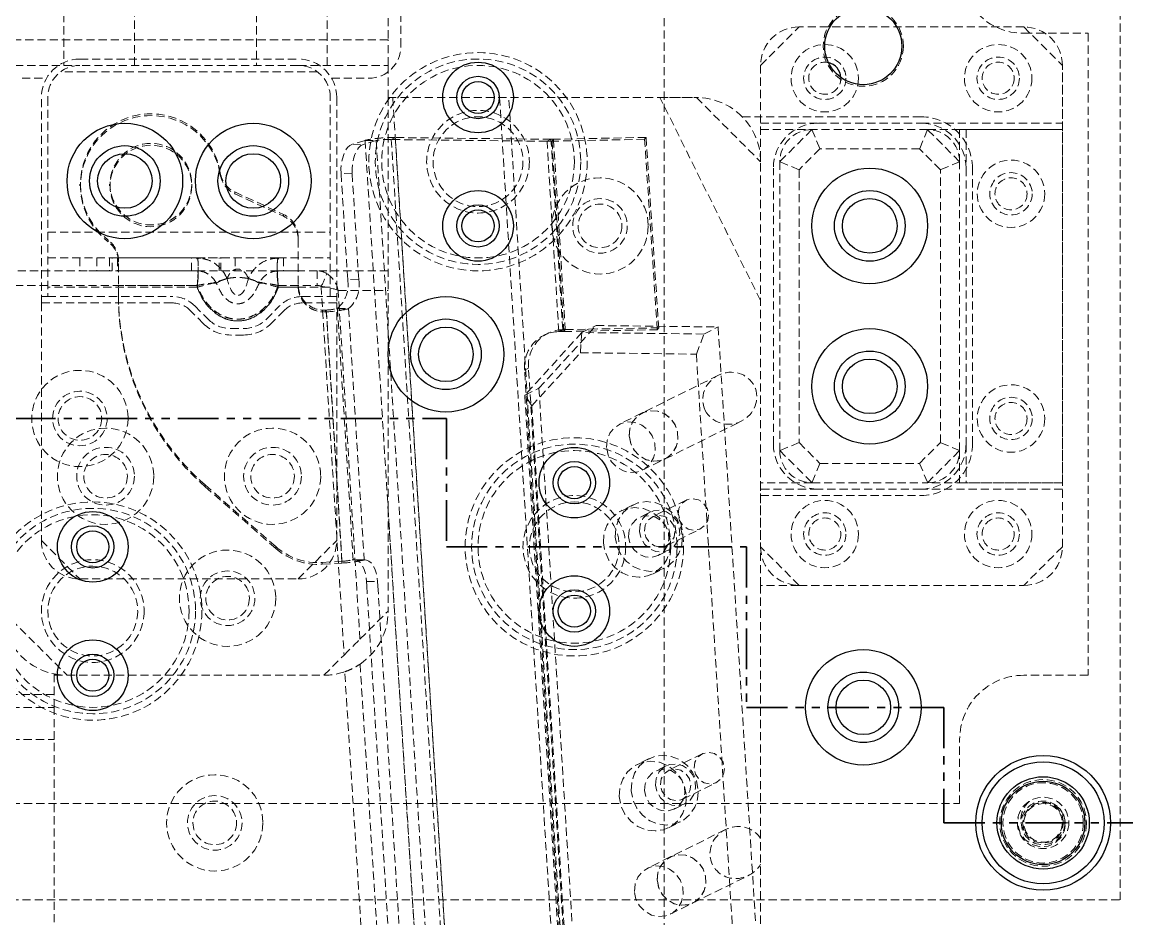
# Model space of a CAD drawing. Header units: millimetres. Extents: x 5 to 1533, y -1183 to 895.
# Drawn here: x 1067.5 to 1239.6, y -364.5 to -224.8 of the extents above; entities that cross this region are included whole.
import ezdxf

# ---------------------------------------------------------------- set-up
doc = ezdxf.new("R2010")
doc.units = ezdxf.units.MM
doc.linetypes.add('HIDDEN', pattern=[1.905, 1.27, -0.635])
doc.linetypes.add('PHANTOM', pattern=[12.7, 6.35, -1.27, 1.27, -1.27, 1.27, -1.27])

msp = doc.modelspace()

# ---------------------------------------------------------------- linework, layer by layer
at = {"color": 7, "linetype": 'HIDDEN', "lineweight": 18}
for p, q in [((1167.524, -96.563), (1167.524, -476.563)), ((1126.524, -228.563), (1126.524, -201.563)), ((1238.524, -361.563), (1238.524, -201.563)), ((1124.524, -216.563), (1124.524, -227.563)), ((1074.024, -223.563), (1074.024, -231.563)), ((1085.024, -231.563), (1085.024, -223.563)), ((1104.024, -223.563), (1104.024, -231.563)), ((1115.024, -231.563), (1115.024, -223.563)), ((1182.524, -231.563), (1188.524, -225.563)), ((1223.524, -225.563), (1188.524, -225.563)), ((1223.524, -225.563), (1229.524, -231.563)), ((1223.524, -226.563), (1233.524, -226.563)), ((1233.524, -226.563), (1233.524, -326.563)), ((1124.524, -227.563), (1064.524, -227.563)), ((1124.524, -231.563), (1124.524, -227.563)), ((1064.524, -231.563), (1076.524, -231.563)), ((1076.524, -230.563), (1110.524, -230.563)), ((1110.524, -231.563), (1076.524, -231.563)), ((1110.524, -231.563), (1124.524, -231.563)), ((1124.524, -231.563), (1124.524, -236.563)), ((1182.524, -231.563), (1182.524, -306.563)), ((1182.524, -231.563), (1182.524, -241.563)), ((1229.524, -306.563), (1229.524, -231.563)), ((1229.524, -241.563), (1229.524, -231.563)), ((1067.524, -233.563), (1071.328, -233.563)), ((1113.524, -232.563), (1073.524, -232.563)), ((1115.72, -233.563), (1121.524, -233.563)), ((1195.024, -233.563), (1195.021, -233.434)), ((1070.524, -268.563), (1070.524, -236.563)), ((1071.524, -236.563), (1071.524, -267.563)), ((1115.524, -267.563), (1115.524, -236.563)), ((1116.524, -236.563), (1116.524, -268.563)), ((1124.524, -236.563), (1172.524, -236.563)), ((1124.524, -236.563), (1124.524, -300.684)), ((1125.25, -236.563), (1136.976, -424.563)), ((1141.881, -236.563), (1153.511, -424.563)), ((1154.941, -424.563), (1143.311, -236.563)), ((1182.524, -268.199), (1166.856, -236.563)), ((1166.856, -236.563), (1172.524, -236.563)), ((1172.524, -236.563), (1182.524, -246.563)), ((1179.665, -239.563), (1182.524, -239.563)), ((1207.524, -239.563), (1182.524, -239.563)), ((1182.524, -240.563), (1191.524, -240.563)), ((1191.524, -240.563), (1207.524, -240.563)), ((1207.524, -240.563), (1229.524, -240.563)), ((1182.524, -241.563), (1190.524, -241.563)), ((1190.524, -241.563), (1185.524, -246.563)), ((1208.524, -241.563), (1190.524, -241.563)), ((1190.524, -241.563), (1191.767, -244.563)), ((1208.524, -241.563), (1207.281, -244.563)), ((1213.524, -246.563), (1208.524, -241.563)), ((1208.524, -241.563), (1229.524, -241.563)), ((1213.524, -241.563), (1213.524, -246.563)), ((1229.524, -241.563), (1213.524, -241.563)), ((1214.524, -241.563), (1214.524, -247.563)), ((1229.524, -296.563), (1229.524, -241.563)), ((1120.941, -243.245), (1118.954, -243.831)), ((1118.954, -243.831), (1120.683, -243.866)), ((1122.67, -243.28), (1120.683, -243.866)), ((1120.941, -243.245), (1122.67, -243.28)), ((1120.941, -243.245), (1131.609, -414.282)), ((1122.67, -243.28), (1133.338, -414.317)), ((1125.639, -242.802), (1125.022, -243.107)), ((1125.022, -243.107), (1135.687, -414.103)), ((1149.268, -243.374), (1125.022, -243.107)), ((1149.885, -243.069), (1125.639, -242.802)), ((1125.639, -242.802), (1136.304, -413.798)), ((1149.268, -243.374), (1149.885, -243.069)), ((1151.102, -273.028), (1149.268, -243.374)), ((1151.719, -272.722), (1149.885, -243.069)), ((1164.465, -243.066), (1150.053, -243.361)), ((1150.053, -243.361), (1150.277, -243.067)), ((1150.053, -243.361), (1151.887, -273.015)), ((1164.69, -242.773), (1150.277, -243.067)), ((1150.277, -243.067), (1152.112, -272.722)), ((1164.465, -243.066), (1164.69, -242.773)), ((1166.44, -272.733), (1164.465, -243.066)), ((1164.69, -242.773), (1166.665, -272.439)), ((1191.767, -244.563), (1188.524, -247.805)), ((1207.281, -244.563), (1191.767, -244.563)), ((1210.524, -247.805), (1207.281, -244.563)), ((1184.524, -290.563), (1184.524, -247.563)), ((1185.524, -246.563), (1185.524, -291.563)), ((1188.524, -247.805), (1185.524, -246.563)), ((1213.524, -246.563), (1210.524, -247.805)), ((1213.524, -291.563), (1213.524, -246.563)), ((1214.524, -247.563), (1214.524, -290.563)), ((1215.524, -290.563), (1215.524, -247.563)), ((1098.394, -248.32), (1098.394, -248.602)), ((1118.923, -248.431), (1117.194, -248.396)), ((1118.224, -264.912), (1117.194, -248.396)), ((1118.923, -248.431), (1119.953, -264.947)), ((1188.524, -247.805), (1188.524, -290.32)), ((1210.524, -290.32), (1210.524, -247.805)), ((1076.534, -250.053), (1076.534, -250.335)), ((1081.134, -250.053), (1081.134, -250.335)), ((1093.934, -250.335), (1093.934, -250.053)), ((1100.652, -251.279), (1100.652, -251.561)), ((1100.652, -251.279), (1108.214, -254.771)), ((1100.652, -251.561), (1108.214, -255.052)), ((1108.214, -254.771), (1108.214, -255.052)), ((1071.524, -257.563), (1115.524, -257.563)), ((1080.927, -258.76), (1080.927, -259.042)), ((1110.524, -258.36), (1110.524, -258.641)), ((1110.524, -258.641), (1110.524, -266.01)), ((1071.524, -261.563), (1094.777, -261.563)), ((1076.524, -261.563), (1076.524, -263.563)), ((1079.186, -261.563), (1079.186, -263.563)), ((1081.124, -261.563), (1081.124, -263.563)), ((1081.556, -263.563), (1081.556, -261.563)), ((1082.357, -261.563), (1094.777, -261.563)), ((1082.357, -261.563), (1082.357, -263.563)), ((1082.524, -261.926), (1082.524, -262.208)), ((1082.524, -267.521), (1082.524, -262.208)), ((1093.924, -263.563), (1093.924, -261.563)), ((1095.371, -261.595), (1094.701, -261.685)), ((1095.372, -261.595), (1094.701, -261.685)), ((1095.365, -261.563), (1094.777, -261.563)), ((1094.795, -261.563), (1094.777, -261.563)), ((1099.662, -261.563), (1094.792, -261.563)), ((1098.227, -263.563), (1098.227, -261.563)), ((1098.487, -263.563), (1098.487, -261.563)), ((1100.688, -261.563), (1100.688, -263.563)), ((1107.43, -261.563), (1102.014, -261.563)), ((1107.506, -261.685), (1106.835, -261.595)), ((1107.506, -261.686), (1106.911, -261.587)), ((1107.412, -261.563), (1107.43, -261.563)), ((1107.43, -261.563), (1115.524, -261.563)), ((1107.43, -261.563), (1110.524, -261.563)), ((1108.214, -261.563), (1108.214, -263.563)), ((1094.779, -263.563), (1064.524, -263.563)), ((1079.186, -263.563), (1076.524, -263.563)), ((1079.186, -263.563), (1081.556, -263.563)), ((1093.924, -263.563), (1082.353, -263.563)), ((1082.357, -263.563), (1094.778, -263.563)), ((1093.924, -263.563), (1094.529, -263.563)), ((1113.484, -263.563), (1107.43, -263.563)), ((1107.43, -263.563), (1110.524, -263.563)), ((1124.524, -263.563), (1113.484, -263.563)), ((1119.953, -264.947), (1118.224, -264.912)), ((1064.524, -265.844), (1094.78, -265.844)), ((1094.777, -266.126), (1071.524, -266.126)), ((1094.778, -265.845), (1082.524, -265.844)), ((1082.524, -265.844), (1082.524, -266.126)), ((1082.524, -267.521), (1082.524, -266.126)), ((1094.777, -266.126), (1082.524, -266.126)), ((1094.795, -266.121), (1094.777, -266.126)), ((1094.778, -266.116), (1094.795, -266.121)), ((1107.43, -266.126), (1107.412, -266.121)), ((1107.428, -265.844), (1113.484, -265.844)), ((1110.526, -265.844), (1107.43, -265.844)), ((1115.524, -266.126), (1107.43, -266.126)), ((1110.526, -266.126), (1107.43, -266.126)), ((1110.524, -265.729), (1110.524, -265.82)), ((1110.524, -265.951), (1110.524, -266.01)), ((1110.526, -265.844), (1110.526, -266.126)), ((1114.092, -265.987), (1117.674, -323.413)), ((1120.136, -320.95), (1116.747, -266.615)), ((1116.747, -266.615), (1124.524, -266.615)), ((1071.524, -267.563), (1070.524, -267.563)), ((1071.524, -267.563), (1090.882, -267.563)), ((1111.166, -267.563), (1115.524, -267.563)), ((1116.524, -267.563), (1115.524, -267.563)), ((1070.524, -268.563), (1070.524, -305.563)), ((1090.882, -268.563), (1070.524, -268.563)), ((1095.781, -271.805), (1093.71, -269.734)), ((1094.417, -269.027), (1096.488, -271.098)), ((1105.559, -271.098), (1107.631, -269.027)), ((1108.338, -269.734), (1106.267, -271.805)), ((1116.524, -268.563), (1111.166, -268.563)), ((1114.77, -269.681), (1114.9, -269.673)), ((1114.77, -269.963), (1114.77, -269.681)), ((1114.9, -269.955), (1114.77, -269.963)), ((1117.341, -308.804), (1114.9, -269.673)), ((1117.341, -309.086), (1114.9, -269.955)), ((1116.501, -269.462), (1118.102, -269.533)), ((1116.524, -305.563), (1116.524, -268.563)), ((1116.628, -269.415), (1118.357, -269.45)), ((1116.628, -269.415), (1119.07, -308.57)), ((1118.357, -269.45), (1120.799, -308.605)), ((1100.024, -272.563), (1102.024, -272.563)), ((1154.699, -273.177), (1145.802, -282.947)), ((1148.013, -281.852), (1156.91, -272.082)), ((1149.423, -273.274), (1148.806, -273.58)), ((1149.423, -273.274), (1148.806, -273.58)), ((1151.719, -272.722), (1151.102, -273.028)), ((1151.829, -272.722), (1151.321, -273.025)), ((1151.887, -273.015), (1151.321, -273.025)), ((1151.887, -273.015), (1151.321, -273.025)), ((1151.829, -272.722), (1152.112, -272.722)), ((1151.829, -272.722), (1152.112, -272.722)), ((1152.112, -272.722), (1151.887, -273.015)), ((1151.887, -273.015), (1166.44, -272.733)), ((1152.112, -272.722), (1166.665, -272.439)), ((1154.457, -276.321), (1154.699, -273.177)), ((1154.699, -273.177), (1156.91, -272.082)), ((1173.707, -273.407), (1154.699, -273.177)), ((1156.91, -272.082), (1175.918, -272.311)), ((1166.665, -272.439), (1166.44, -272.733)), ((1172.526, -276.539), (1173.707, -273.407)), ((1173.707, -273.407), (1175.918, -272.311)), ((1175.918, -272.311), (1182.379, -375.112)), ((1102.024, -273.563), (1100.024, -273.563)), ((1146.904, -284.616), (1154.457, -276.321)), ((1154.457, -276.321), (1172.526, -276.539)), ((1172.526, -276.539), (1178.677, -374.398)), ((1145.773, -279.041), (1146.39, -278.735)), ((1151.399, -369.978), (1145.773, -279.041)), ((1152.015, -369.673), (1146.39, -278.735)), ((1175.959, -279.828), (1164.1, -285.701)), ((1145.802, -282.947), (1148.013, -281.852)), ((1153.149, -364.882), (1148.013, -281.852)), ((1146.904, -284.616), (1145.802, -282.947)), ((1145.802, -282.947), (1150.938, -365.977)), ((1151.914, -365.599), (1146.904, -284.616)), ((1164.1, -285.701), (1160.553, -287.458)), ((1167.651, -292.87), (1179.51, -286.997)), ((1188.524, -290.32), (1185.524, -291.563)), ((1188.524, -290.32), (1191.767, -293.563)), ((1207.281, -293.563), (1210.524, -290.32)), ((1213.524, -291.563), (1210.524, -290.32)), ((1214.524, -290.563), (1214.524, -296.563)), ((1185.524, -291.563), (1190.524, -296.563)), ((1208.524, -296.563), (1213.524, -291.563)), ((1213.524, -291.563), (1213.524, -296.563)), ((1164.104, -294.627), (1167.651, -292.87)), ((1191.767, -293.563), (1190.524, -296.563)), ((1191.767, -293.563), (1207.281, -293.563)), ((1207.281, -293.563), (1208.524, -296.563)), ((1096.037, -296.915), (1096.037, -297.196)), ((1107.026, -306.53), (1096.037, -296.915)), ((1096.037, -297.196), (1107.026, -306.811)), ((1190.524, -296.563), (1182.524, -296.563)), ((1182.524, -296.563), (1182.524, -306.563)), ((1191.524, -297.563), (1182.524, -297.563)), ((1190.524, -296.563), (1208.524, -296.563)), ((1207.524, -297.563), (1191.524, -297.563)), ((1229.524, -297.563), (1207.524, -297.563)), ((1229.524, -296.563), (1208.524, -296.563)), ((1213.524, -296.563), (1229.524, -296.563)), ((1229.524, -306.563), (1229.524, -296.563)), ((1170.941, -299.271), (1165.698, -301.868)), ((1182.524, -298.563), (1207.524, -298.563)), ((1124.524, -300.684), (1124.524, -316.563)), ((1124.524, -300.684), (1132.251, -424.563)), ((1162.67, -300.019), (1160.819, -300.936)), ((1165.343, -301.151), (1163.646, -301.991)), ((1167.917, -306.348), (1173.16, -303.751)), ((1070.524, -305.563), (1076.524, -311.563)), ((1110.524, -311.563), (1116.524, -305.563)), ((1107.026, -306.53), (1107.026, -306.811)), ((1166.575, -307.905), (1168.272, -307.065)), ((1182.524, -312.563), (1182.524, -306.563)), ((1188.524, -312.563), (1182.524, -306.563)), ((1229.524, -306.563), (1223.524, -312.563)), ((1114.265, -308.992), (1117.341, -308.804)), ((1114.265, -309.274), (1114.265, -308.992)), ((1114.265, -309.274), (1117.341, -309.086)), ((1120.542, -308.663), (1118.942, -308.593)), ((1120.799, -308.605), (1119.07, -308.57)), ((1120.972, -308.593), (1119.243, -308.558)), ((1120.972, -308.593), (1119.243, -308.558)), ((1165.701, -310.793), (1167.552, -309.877)), ((1076.524, -311.563), (1110.524, -311.563)), ((1121.158, -311.948), (1122.887, -311.983)), ((1121.158, -311.948), (1121.199, -312.611)), ((1121.199, -312.611), (1125.21, -376.917)), ((1122.887, -311.983), (1122.928, -312.646)), ((1122.928, -312.646), (1126.939, -376.952)), ((1188.524, -312.563), (1182.524, -312.563)), ((1182.524, -312.563), (1182.524, -414.563)), ((1188.524, -312.563), (1223.524, -312.563)), ((1064.524, -316.563), (1074.524, -326.563)), ((1120.136, -320.95), (1124.524, -316.563)), ((1114.524, -326.563), (1117.674, -323.413)), ((1120.15, -324.83), (1126.535, -424.563)), ((1072.524, -329.563), (1072.524, -326.361)), ((1072.524, -326.563), (1074.524, -326.563)), ((1074.524, -326.563), (1114.524, -326.563)), ((1124.072, -424.563), (1117.764, -326.024)), ((1233.524, -326.563), (1223.524, -326.563)), ((1072.524, -329.563), (1052.524, -329.563)), ((1072.524, -331.563), (1072.524, -329.563)), ((1052.524, -331.563), (1072.524, -331.563)), ((1072.524, -336.563), (1072.524, -331.563)), ((1052.524, -336.563), (1072.524, -336.563)), ((1072.524, -414.563), (1072.524, -336.563)), ((1213.524, -346.563), (1213.524, -336.563)), ((1173.425, -338.797), (1168.182, -341.394)), ((1165.154, -339.545), (1163.304, -340.462)), ((1167.827, -340.677), (1166.131, -341.517)), ((1170.401, -345.874), (1175.644, -343.277)), ((1033.524, -346.563), (1213.524, -346.563)), ((1169.06, -347.431), (1170.756, -346.591)), ((1222.663, -348.516), (1222.636, -349.002)), ((1168.186, -350.319), (1170.036, -349.403)), ((1177.079, -350.597), (1168.448, -354.872)), ((1229.712, -349.563), (1230.524, -349.563)), ((1168.448, -354.872), (1164.901, -356.628)), ((1171.998, -362.041), (1180.63, -357.766)), ((1008.524, -361.563), (1238.524, -361.563)), ((1168.451, -363.797), (1171.998, -362.041))]:
    msp.add_line(p, q, dxfattribs=at)
at = {"color": 7, "linetype": 'PHANTOM', "lineweight": 35}
for p, q in [((1066.379, -286.563), (1133.606, -286.563)), ((1133.606, -286.563), (1133.606, -306.563)), ((1133.606, -306.563), (1180.348, -306.563)), ((1180.348, -306.563), (1180.348, -331.563)), ((1180.348, -331.563), (1211.075, -331.563)), ((1211.075, -331.563), (1211.075, -349.563)), ((1211.075, -349.563), (1240.62, -349.563))]:
    msp.add_line(p, q, dxfattribs=at)
at = {"color": 7, "linetype": 'HIDDEN', "lineweight": 18, "flags": 128}
for points in [[(1117.194, -248.396), (1117.185, -247.611), (1117.253, -246.832), (1117.395, -246.09), (1117.608, -245.414), (1117.881, -244.83), (1118.206, -244.36), (1118.568, -244.023), (1118.954, -243.831)], [(1117.194, -248.396), (1117.185, -247.611), (1117.253, -246.832), (1117.395, -246.09), (1117.608, -245.414), (1117.881, -244.83), (1118.206, -244.36), (1118.568, -244.023), (1118.954, -243.831)], [(1120.683, -243.866), (1120.297, -244.058), (1119.934, -244.395), (1119.61, -244.865), (1119.337, -245.449), (1119.124, -246.126), (1118.981, -246.867), (1118.913, -247.646), (1118.923, -248.431)], [(1120.683, -243.866), (1120.297, -244.058), (1119.934, -244.395), (1119.61, -244.865), (1119.337, -245.449), (1119.124, -246.126), (1118.981, -246.867), (1118.913, -247.646), (1118.923, -248.431)], [(1113.484, -263.563), (1113.484, -263.608), (1113.484, -263.743), (1113.484, -263.961), (1113.484, -264.252), (1113.484, -264.603), (1113.484, -264.997), (1113.484, -265.417), (1113.484, -265.844)], [(1162.075, -289.286), (1162.188, -288.12), (1162.628, -287.059), (1163.357, -286.195), (1164.31, -285.606), (1165.401, -285.344), (1166.535, -285.432), (1167.611, -285.862), (1168.532, -286.597), (1169.217, -287.57), (1169.605, -288.696), (1169.662, -289.875), (1169.382, -291.001), (1168.791, -291.974), (1167.941, -292.709), (1166.907, -293.14), (1165.782, -293.228), (1164.665, -292.965), (1163.655, -292.376), (1162.843, -291.512), (1162.3, -290.451), (1162.075, -289.286)], [(1162.079, -289.346), (1162.174, -288.178), (1162.599, -287.109), (1163.314, -286.233), (1164.257, -285.628), (1165.344, -285.349), (1166.478, -285.419), (1167.559, -285.833), (1168.49, -286.553), (1169.189, -287.517), (1169.593, -288.637), (1169.667, -289.815), (1169.404, -290.946), (1168.828, -291.93), (1167.989, -292.679), (1166.963, -293.126), (1165.84, -293.232), (1164.72, -292.987), (1163.703, -292.413), (1162.878, -291.562), (1162.321, -290.508), (1162.079, -289.346)], [(1158.532, -291.102), (1158.627, -289.935), (1159.052, -288.865), (1159.767, -287.989), (1160.71, -287.385), (1161.797, -287.105), (1162.931, -287.175), (1164.012, -287.589), (1164.943, -288.31), (1165.642, -289.273), (1166.046, -290.394), (1166.12, -291.572), (1165.857, -292.703), (1165.281, -293.687), (1164.442, -294.435), (1163.416, -294.882), (1162.293, -294.988), (1161.173, -294.744), (1160.156, -294.17), (1159.332, -293.319), (1158.774, -292.265), (1158.532, -291.102)], [(1169.675, -301.511), (1169.811, -300.566), (1170.287, -299.764), (1171.032, -299.228), (1171.931, -299.04), (1172.849, -299.228), (1173.646, -299.764), (1174.199, -300.566), (1174.426, -301.511), (1174.29, -302.457), (1173.814, -303.258), (1173.07, -303.794), (1172.17, -303.982), (1171.252, -303.794), (1170.455, -303.258), (1169.902, -302.457), (1169.675, -301.511)], [(1158.04, -305.947), (1158.129, -304.538), (1158.568, -303.219), (1159.327, -302.08), (1160.354, -301.199), (1161.579, -300.636), (1162.919, -300.43), (1164.282, -300.594), (1165.575, -301.117), (1166.71, -301.963), (1167.611, -303.076), (1168.215, -304.378), (1168.481, -305.782), (1168.392, -307.191), (1167.952, -308.51), (1167.193, -309.649), (1166.166, -310.53), (1164.941, -311.093), (1163.602, -311.299), (1162.239, -311.136), (1160.946, -310.613), (1159.81, -309.766), (1158.91, -308.654), (1158.306, -307.351), (1158.04, -305.947)], [(1159.89, -305.031), (1159.98, -303.621), (1160.419, -302.302), (1161.178, -301.163), (1162.205, -300.283), (1163.43, -299.72), (1164.769, -299.513), (1166.132, -299.677), (1167.425, -300.2), (1168.561, -301.047), (1169.461, -302.159), (1170.065, -303.462), (1170.332, -304.865), (1170.242, -306.275), (1169.803, -307.594), (1169.044, -308.733), (1168.017, -309.613), (1166.792, -310.176), (1165.452, -310.383), (1164.09, -310.219), (1162.796, -309.696), (1161.661, -308.849), (1160.76, -307.737), (1160.156, -306.434), (1159.89, -305.031)], [(1163.675, -304.157), (1163.778, -303.096), (1164.209, -302.144), (1164.922, -301.405), (1165.84, -300.959), (1166.862, -300.854), (1167.878, -301.102), (1168.778, -301.675), (1169.465, -302.512), (1169.863, -303.522), (1169.931, -304.596), (1169.66, -305.616), (1169.08, -306.473), (1168.253, -307.074), (1167.27, -307.354), (1166.237, -307.281), (1165.266, -306.865), (1164.461, -306.15), (1163.911, -305.214), (1163.675, -304.157)], [(1161.978, -304.998), (1162.082, -303.936), (1162.513, -302.984), (1163.226, -302.245), (1164.143, -301.799), (1165.165, -301.694), (1166.181, -301.942), (1167.082, -302.515), (1167.768, -303.352), (1168.167, -304.362), (1168.234, -305.436), (1167.963, -306.456), (1167.383, -307.314), (1166.557, -307.914), (1165.574, -308.194), (1164.541, -308.121), (1163.569, -307.705), (1162.765, -306.99), (1162.215, -306.054), (1161.978, -304.998)], [(1164.432, -304.108), (1164.567, -303.162), (1165.044, -302.361), (1165.788, -301.825), (1166.688, -301.637), (1167.606, -301.825), (1168.402, -302.361), (1168.956, -303.162), (1169.182, -304.108), (1169.047, -305.053), (1168.571, -305.855), (1167.826, -306.39), (1166.926, -306.579), (1166.008, -306.39), (1165.212, -305.855), (1164.659, -305.053), (1164.432, -304.108)], [(1119.07, -308.57), (1119.445, -308.583), (1119.81, -308.734), (1120.152, -309.018), (1120.459, -309.425), (1120.722, -309.941), (1120.931, -310.548), (1121.078, -311.225), (1121.158, -311.948)], [(1119.07, -308.57), (1119.445, -308.583), (1119.81, -308.734), (1120.152, -309.018), (1120.459, -309.425), (1120.722, -309.941), (1120.931, -310.548), (1121.078, -311.225), (1121.158, -311.948)], [(1120.799, -308.605), (1121.174, -308.618), (1121.538, -308.769), (1121.881, -309.053), (1122.188, -309.46), (1122.451, -309.976), (1122.659, -310.583), (1122.806, -311.26), (1122.887, -311.983)], [(1120.799, -308.605), (1121.174, -308.618), (1121.538, -308.769), (1121.881, -309.053), (1122.188, -309.46), (1122.451, -309.976), (1122.659, -310.583), (1122.806, -311.26), (1122.887, -311.983)], [(1117.674, -323.413), (1118.262, -322.824), (1118.827, -322.26), (1119.341, -321.745), (1119.784, -321.302), (1120.136, -320.95)], [(1172.16, -341.037), (1172.295, -340.092), (1172.771, -339.29), (1173.516, -338.754), (1174.416, -338.566), (1175.334, -338.754), (1176.13, -339.29), (1176.684, -340.092), (1176.91, -341.037), (1176.775, -341.983), (1176.299, -342.784), (1175.554, -343.32), (1174.654, -343.508), (1173.736, -343.32), (1172.94, -342.784), (1172.386, -341.983), (1172.16, -341.037)], [(1160.524, -345.473), (1160.613, -344.064), (1161.053, -342.745), (1161.811, -341.606), (1162.838, -340.725), (1164.063, -340.162), (1165.403, -339.956), (1166.766, -340.12), (1168.059, -340.643), (1169.195, -341.489), (1170.095, -342.602), (1170.699, -343.904), (1170.965, -345.308), (1170.876, -346.717), (1170.437, -348.036), (1169.678, -349.175), (1168.651, -350.056), (1167.426, -350.619), (1166.086, -350.825), (1164.723, -350.662), (1163.43, -350.139), (1162.295, -349.292), (1161.394, -348.18), (1160.79, -346.877), (1160.524, -345.473)], [(1162.374, -344.557), (1162.464, -343.147), (1162.903, -341.828), (1163.662, -340.689), (1164.689, -339.809), (1165.914, -339.246), (1167.254, -339.039), (1168.616, -339.203), (1169.91, -339.726), (1171.045, -340.573), (1171.946, -341.685), (1172.55, -342.988), (1172.816, -344.391), (1172.726, -345.801), (1172.287, -347.12), (1171.528, -348.259), (1170.501, -349.139), (1169.276, -349.702), (1167.937, -349.909), (1166.574, -349.745), (1165.281, -349.222), (1164.145, -348.375), (1163.245, -347.263), (1162.641, -345.96), (1162.374, -344.557)], [(1166.159, -343.683), (1166.262, -342.622), (1166.694, -341.67), (1167.407, -340.931), (1168.324, -340.485), (1169.346, -340.38), (1170.362, -340.628), (1171.262, -341.201), (1171.949, -342.038), (1172.348, -343.048), (1172.415, -344.122), (1172.144, -345.142), (1171.564, -345.999), (1170.738, -346.6), (1169.754, -346.88), (1168.721, -346.807), (1167.75, -346.391), (1166.946, -345.676), (1166.395, -344.74), (1166.159, -343.683)], [(1164.463, -344.524), (1164.566, -343.462), (1164.997, -342.51), (1165.71, -341.771), (1166.628, -341.325), (1167.65, -341.22), (1168.666, -341.468), (1169.566, -342.041), (1170.253, -342.878), (1170.651, -343.888), (1170.719, -344.962), (1170.448, -345.982), (1169.867, -346.84), (1169.041, -347.44), (1168.058, -347.72), (1167.025, -347.647), (1166.053, -347.231), (1165.249, -346.516), (1164.699, -345.58), (1164.463, -344.524)], [(1166.916, -343.634), (1167.052, -342.688), (1167.528, -341.887), (1168.273, -341.351), (1169.172, -341.163), (1170.09, -341.351), (1170.887, -341.887), (1171.44, -342.688), (1171.667, -343.634), (1171.531, -344.579), (1171.055, -345.381), (1170.311, -345.916), (1169.411, -346.105), (1168.493, -345.916), (1167.696, -345.381), (1167.143, -344.579), (1166.916, -343.634)], [(1222.628, -350.005), (1222.965, -351.151), (1223.735, -352.21), (1224.817, -352.951), (1226.049, -353.274), (1227.315, -353.168), (1228.448, -352.65), (1229.332, -351.795), (1229.869, -350.703), (1230.007, -349.52), (1229.738, -348.361), (1229.115, -347.394), (1228.204, -346.691), (1227.138, -346.346), (1226.028, -346.377), (1225.311, -346.614), (1225.311, -346.614)], [(1229.712, -349.563), (1229.469, -348.343), (1228.778, -347.309), (1227.744, -346.617), (1226.524, -346.375), (1225.304, -346.617), (1224.27, -347.309), (1223.579, -348.343), (1223.336, -349.563), (1223.579, -350.783), (1224.27, -351.817), (1225.304, -352.508), (1226.524, -352.751), (1227.744, -352.508), (1228.778, -351.817), (1229.469, -350.783), (1229.712, -349.563), (1229.712, -349.563)], [(1166.423, -358.456), (1166.536, -357.291), (1166.976, -356.229), (1167.705, -355.366), (1168.657, -354.776), (1169.749, -354.514), (1170.883, -354.602), (1171.958, -355.033), (1172.879, -355.767), (1173.564, -356.741), (1173.952, -357.867), (1174.009, -359.045), (1173.73, -360.171), (1173.139, -361.145), (1172.288, -361.88), (1171.255, -362.31), (1170.129, -362.398), (1169.012, -362.136), (1168.003, -361.547), (1167.191, -360.683), (1166.648, -359.621), (1166.423, -358.456)], [(1166.426, -358.516), (1166.522, -357.348), (1166.946, -356.279), (1167.662, -355.403), (1168.605, -354.799), (1169.692, -354.519), (1170.826, -354.589), (1171.906, -355.003), (1172.837, -355.724), (1173.536, -356.687), (1173.941, -357.808), (1174.015, -358.986), (1173.752, -360.117), (1173.175, -361.101), (1172.337, -361.849), (1171.31, -362.296), (1170.187, -362.402), (1169.067, -362.157), (1168.05, -361.584), (1167.226, -360.732), (1166.668, -359.679), (1166.426, -358.516)], [(1162.879, -360.273), (1162.975, -359.105), (1163.399, -358.036), (1164.115, -357.16), (1165.058, -356.555), (1166.145, -356.276), (1167.279, -356.346), (1168.36, -356.76), (1169.291, -357.48), (1169.989, -358.444), (1170.394, -359.564), (1170.468, -360.742), (1170.205, -361.874), (1169.628, -362.857), (1168.79, -363.606), (1167.763, -364.053), (1166.64, -364.159), (1165.52, -363.914), (1164.503, -363.341), (1163.679, -362.489), (1163.121, -361.435), (1162.879, -360.273)]]:
    msp.add_lwpolyline(points, dxfattribs=at)
at = {"color": 7, "linetype": 'HIDDEN', "lineweight": 18}
for centre, radius in [((1198.524, -228.563), 6.25), ((1192.524, -233.563), 5.25), ((1219.524, -233.563), 5.25), ((1138.524, -246.563), 17), ((1192.524, -233.563), 3.3), ((1219.524, -233.563), 3.3), ((1138.524, -246.563), 16), ((1138.524, -246.563), 15), ((1219.524, -233.563), 2.5), ((1138.524, -246.563), 8), ((1138.524, -246.563), 7), ((1087.581, -250.063), 6.353), ((1087.581, -250.344), 6.353), ((1221.524, -251.563), 5.25), ((1157.524, -256.563), 7.5), ((1221.524, -251.563), 3.3), ((1221.524, -251.563), 2.5), ((1157.524, -256.563), 4.25), ((1157.524, -256.563), 3.4), ((1076.524, -286.563), 7.5), ((1221.524, -286.563), 5.25), ((1076.524, -286.563), 4.25), ((1076.524, -286.563), 3.4), ((1221.524, -286.563), 3.3), ((1221.524, -286.563), 2.5), ((1080.524, -295.563), 7.5), ((1106.524, -295.563), 7.5), ((1153.524, -306.563), 17), ((1153.524, -306.563), 16), ((1080.524, -295.563), 4.5), ((1080.524, -295.563), 3.4), ((1106.524, -295.563), 4.5), ((1106.524, -295.563), 3.4), ((1153.524, -306.563), 15), ((1153.524, -306.563), 8), ((1192.524, -304.563), 5.25), ((1219.524, -304.563), 5.25), ((1078.524, -316.563), 17), ((1078.524, -316.563), 16), ((1153.524, -306.563), 7), ((1078.524, -316.563), 15), ((1192.524, -304.563), 3.3), ((1192.524, -304.563), 2.5), ((1219.524, -304.563), 3.3), ((1219.524, -304.563), 2.5), ((1099.524, -314.563), 7.5), ((1078.524, -316.563), 8), ((1078.524, -316.563), 7), ((1099.524, -314.563), 4.25), ((1099.524, -314.563), 3.4), ((1097.524, -349.563), 7.5), ((1226.524, -349.563), 6.75), ((1226.524, -349.563), 6.25), ((1097.524, -349.563), 4.25), ((1226.524, -349.563), 4), ((1097.524, -349.563), 3.4), ((1226.524, -349.563), 3.4), ((1226.524, -349.563), 3)]:
    msp.add_circle(centre, radius, dxfattribs=at)
at = {"color": 7, "linetype": 'Continuous', "lineweight": 25}
for centre, radius in [((1198.524, -228.563), 6), ((1138.524, -236.563), 5.5), ((1138.524, -236.563), 3.3), ((1138.524, -236.563), 2.5), ((1083.524, -249.563), 9), ((1103.524, -249.563), 9), ((1083.524, -249.563), 5.5), ((1103.524, -249.563), 5.5), ((1083.524, -249.563), 4.25), ((1103.524, -249.563), 4.25), ((1199.524, -256.563), 9), ((1138.524, -256.563), 5.5), ((1199.524, -256.563), 5.5), ((1199.524, -256.563), 4.25), ((1138.524, -256.563), 3.3), ((1138.524, -256.563), 2.5), ((1133.524, -276.563), 9), ((1133.524, -276.563), 5.5), ((1133.524, -276.563), 4.25), ((1199.524, -281.563), 9), ((1199.524, -281.563), 5.5), ((1199.524, -281.563), 4.25), ((1153.524, -296.563), 5.5), ((1153.524, -296.563), 3.3), ((1153.524, -296.563), 2.5), ((1078.524, -306.563), 5.5), ((1078.524, -306.563), 3.3), ((1078.524, -306.563), 2.5), ((1153.524, -316.563), 5.5), ((1153.524, -316.563), 3.3), ((1153.524, -316.563), 2.5), ((1078.524, -326.563), 5.5), ((1078.524, -326.563), 3.3), ((1198.524, -331.563), 9), ((1078.524, -326.563), 2.5), ((1198.524, -331.563), 5.5), ((1198.524, -331.563), 4.25), ((1226.524, -349.563), 10.5), ((1226.524, -349.563), 9.5), ((1226.524, -349.563), 7.191), ((1226.524, -349.563), 6.5)]:
    msp.add_circle(centre, radius, dxfattribs=at)
at = {"color": 7, "linetype": 'HIDDEN', "lineweight": 18}
for centre, radius, start, end in [((1223.524, -216.563), 10, 180, 270), ((1188.524, -231.563), 6, 90, 180), ((1223.524, -231.563), 6, 0, 90), ((1121.524, -228.563), 5, 270, 0), ((1076.524, -236.563), 6, 90, 180), ((1076.524, -236.563), 5, 90, 180), ((1110.524, -236.563), 6, 0, 90), ((1110.524, -236.563), 5, 0, 90), ((1192.524, -233.563), 2.5, 76.65345, 0), ((1172.524, -246.563), 10, 44.427, 90), ((1087.574, -250.05), 10.957, 9.08426, 232.64718), ((1087.574, -250.332), 10.957, 9.08426, 232.64718), ((1172.524, -246.563), 10, 0, 44.427), ((1191.524, -247.563), 7, 90, 180), ((1207.524, -247.563), 8, 0, 90), ((1207.524, -247.563), 7, 0, 90), ((1190.524, -246.563), 5, 90, 180), ((1208.524, -246.563), 5, 0, 90), ((1102.306, -247.675), 3.965, 189.36088, 245.34707), ((1102.306, -247.957), 3.965, 189.36079, 245.34715), ((1106.566, -258.369), 3.958, 0.13453, 65.38633), ((1106.566, -258.651), 3.958, 0.13453, 65.38633), ((1078.577, -261.932), 3.947, 0.07917, 53.46309), ((1078.577, -262.213), 3.947, 0.07924, 53.46302), ((1101.127, -259.005), 14.726, 331.69488, 340.20617), ((1113.47, -265.761), 4.83, 310.84277, 10.12857), ((1115.198, -265.796), 4.83, 310.84279, 10.12855), ((1114.507, -265.707), 3.983, 180.31192, 273.79394), ((1114.507, -265.989), 3.983, 180.31192, 273.79394), ((1114.508, -265.706), 3.984, 181.99655, 273.78224), ((1114.508, -265.987), 3.984, 181.99655, 273.78224), ((1121.955, -267.198), 39.431, 180.0598, 228.90498), ((1121.964, -267.476), 39.44, 180.06541, 228.89938), ((1090.882, -272.563), 5, 45, 90), ((1111.166, -272.563), 5, 90, 135), ((1090.882, -272.563), 4, 45, 90), ((1111.166, -272.563), 4, 90, 135), ((1114.444, -260.047), 9.637, 272.71119, 282.32164), ((1113.988, -250.701), 19.275, 272.71132, 282.32152), ((1100.024, -267.563), 6, 225, 270), ((1100.024, -267.563), 5, 225, 270), ((1102.024, -267.563), 5, 270, 315), ((1102.024, -267.563), 6, 270, 315), ((1151.26, -278.535), 5.51, 91.64355, 185.25947), ((1151.877, -278.23), 5.51, 91.64355, 185.25948), ((1191.524, -290.563), 7, 180, 270), ((1207.524, -290.563), 7, 270, 0), ((1207.524, -290.563), 8, 270, 0), ((1190.524, -291.563), 5, 180, 270), ((1208.524, -291.563), 5, 270, 0), ((1076.524, -305.563), 6, 180, 270), ((1110.524, -305.563), 6, 270, 0), ((1113.644, -298.95), 10.062, 228.87986, 273.5385), ((1113.644, -299.231), 10.062, 228.87986, 273.5385), ((1188.524, -306.563), 6, 180, 270), ((1223.524, -306.563), 6, 270, 0), ((1116.885, -299.177), 9.638, 272.7115, 282.3213), ((1116.429, -289.831), 19.276, 272.71153, 282.32129), ((1074.524, -316.563), 10, 180, 258.46304), ((1114.524, -316.563), 10, 304.23747, 0), ((1114.524, -316.563), 10, 288.90296, 304.23747), ((1074.524, -316.563), 10, 258.46304, 270), ((1114.524, -316.563), 10, 270, 288.90296), ((1223.524, -336.563), 10, 90, 180)]:
    msp.add_arc(centre, radius, start, end, dxfattribs=at)
at = {"color": 7, "linetype": 'Continuous', "lineweight": 25}
msp.add_arc((1192.524, -233.563), 2.5, 2.95769, 76.65345, dxfattribs=at)
at = {"color": 7, "linetype": 'HIDDEN', "lineweight": 18}
for centre, major_axis, ratio, start_param, end_param in [((1113.567, -266.563), (-0.949, 2.86), 0.9532037, 5.4358602, 5.9770102), ((1114.154, -266.563), (-1.597, 2.734), 0.7729098, 4.2708202, 5.3180178), ((1113.567, -266.844), (1.139, -0.259), 0.8482621, 1.2915177, 1.8326677), ((1114.154, -266.563), (3.03, -0.419), 0.1837936, 0.5695537, 1.6167512), ((1178.854, -354.181), (-3.818, -1.891), 0.9389023, 3.2187744, 8.4770745)]:
    msp.add_ellipse(centre, major_axis=major_axis, ratio=ratio, start_param=start_param, end_param=end_param, dxfattribs=at)
msp.add_ellipse((1177.735, -283.412), major_axis=(-3.818, -1.891), ratio=0.9389023, dxfattribs=at)
for points, knots in [([(1125.639, -242.802), (1125.197, -242.804), (1124.313, -242.808), (1122.968, -242.901), (1121.753, -243.047), (1121.215, -243.178), (1120.941, -243.245)], [0, 0, 0, 0, 0.2479476, 0.495893, 0.7437902, 1, 1, 1, 1]), ([(1125.639, -242.802), (1125.197, -242.804), (1124.313, -242.808), (1122.968, -242.901), (1121.753, -243.047), (1121.215, -243.178), (1120.941, -243.245)], [0, 0, 0, 0, 0.2479476, 0.495893, 0.7437902, 1, 1, 1, 1]), ([(1125.022, -243.107), (1124.8, -243.103), (1124.358, -243.094), (1123.683, -243.125), (1123.076, -243.187), (1122.807, -243.249), (1122.67, -243.28)], [0, 0, 0, 0, 0.2482105, 0.4964261, 0.7444978, 1, 1, 1, 1]), ([(1125.022, -243.107), (1124.8, -243.103), (1124.358, -243.094), (1123.683, -243.125), (1123.076, -243.187), (1122.807, -243.249), (1122.67, -243.28)], [0, 0, 0, 0, 0.2482105, 0.4964261, 0.7444978, 1, 1, 1, 1]), ([(1149.268, -243.374), (1149.332, -243.374), (1149.461, -243.374), (1149.721, -243.37), (1149.92, -243.364), (1150.053, -243.361)], [0, 0, 0, 0, 0.2509047, 0.5018132, 1, 1, 1, 1]), ([(1149.268, -243.374), (1149.332, -243.374), (1149.461, -243.374), (1149.721, -243.37), (1149.92, -243.364), (1150.053, -243.361)], [0, 0, 0, 0, 0.2509047, 0.5018132, 1, 1, 1, 1]), ([(1150.277, -243.067), (1150.211, -243.068), (1150.112, -243.07), (1149.981, -243.07), (1149.917, -243.069), (1149.885, -243.069)], [0, 0, 0, 0, 0.49738377, 0.74836759, 1, 1, 1, 1]), ([(1150.277, -243.067), (1150.211, -243.068), (1150.112, -243.07), (1149.981, -243.07), (1149.917, -243.069), (1149.885, -243.069)], [0, 0, 0, 0, 0.49738377, 0.74836759, 1, 1, 1, 1]), ([(1094.778, -266.116), (1094.804, -265.818), (1094.855, -265.223), (1094.91, -264.355), (1094.944, -263.575), (1094.956, -262.908), (1094.944, -262.351), (1094.911, -261.929), (1094.855, -261.626), (1094.805, -261.585), (1094.777, -261.563)], [0, 0, 0, 0, 0.1310983, 0.2613588, 0.3851985, 0.5026874, 0.6188878, 0.7408092, 0.858641, 1, 1, 1, 1]), ([(1094.777, -261.563), (1094.804, -261.583), (1094.855, -261.623), (1094.911, -261.925), (1094.945, -262.361), (1094.956, -262.92), (1094.945, -263.585), (1094.911, -264.353), (1094.856, -265.22), (1094.804, -265.819), (1094.777, -266.126)], [0, 0, 0, 0, 0.1345402, 0.2606006, 0.3827433, 0.4999584, 0.6153701, 0.7370694, 0.8651265, 1, 1, 1, 1]), ([(1099.436, -264.752), (1099.226, -264.342), (1098.791, -263.495), (1097.719, -262.476), (1096.35, -261.717), (1095.31, -261.615), (1094.777, -261.563)], [0, 0, 0, 0, 0.2275823, 0.4699077, 0.7282575, 1, 1, 1, 1]), ([(1094.777, -261.563), (1095.047, -261.563), (1095.593, -261.563), (1096.949, -261.563), (1098.48, -261.563), (1099.93, -261.563), (1101.103, -261.563), (1102.276, -261.563), (1103.726, -261.563), (1105.257, -261.563), (1106.614, -261.563), (1107.16, -261.563), (1107.43, -261.563)], [0, 0, 0, 0, 0.1182023, 0.2398624, 0.3668364, 0.4328975, 0.499965, 0.5670383, 0.6330833, 0.7601157, 0.8817942, 1, 1, 1, 1]), ([(1094.779, -261.563), (1094.78, -261.563), (1094.785, -261.563), (1094.791, -261.563), (1094.795, -261.563)], [0, 0, 0, 0, 0.1842396, 1, 1, 1, 1]), ([(1099.436, -264.752), (1099.427, -264.731), (1099.246, -264.31), (1098.758, -263.485), (1097.703, -262.454), (1096.324, -261.71), (1095.293, -261.611), (1094.795, -261.563)], [0, 0, 0, 0, 0.0115847, 0.2283282, 0.4713413, 0.7448661, 1, 1, 1, 1]), ([(1107.43, -261.563), (1107.171, -261.563), (1106.652, -261.563), (1105.407, -261.563), (1103.801, -261.563), (1101.859, -261.563), (1099.802, -261.563), (1097.941, -261.563), (1096.41, -261.563), (1095.713, -261.563), (1095.365, -261.563)], [0, 0, 0, 0, 0.1247042, 0.2498158, 0.3748789, 0.4998186, 0.6245711, 0.7497135, 0.8749994, 1, 1, 1, 1]), ([(1107.412, -261.563), (1106.886, -261.616), (1105.853, -261.721), (1104.484, -262.474), (1103.593, -263.344), (1103.098, -264.083), (1102.894, -264.476), (1102.803, -264.678), (1102.78, -264.731), (1102.773, -264.746), (1102.771, -264.751), (1102.771, -264.752)], [0, 0, 0, 0, 0.2694456, 0.5284582, 0.771309, 0.8872895, 0.9703989, 0.9917799, 0.9975275, 0.9991726, 1, 1, 1, 1]), ([(1107.43, -261.563), (1106.897, -261.615), (1105.858, -261.717), (1104.488, -262.476), (1103.416, -263.495), (1102.981, -264.342), (1102.771, -264.752)], [0, 0, 0, 0, 0.27173008, 0.53012705, 0.77240081, 1, 1, 1, 1]), ([(1107.303, -261.925), (1107.284, -262.136), (1107.248, -262.552), (1107.258, -263.567), (1107.317, -264.782), (1107.39, -265.659), (1107.428, -266.113)], [0, 0, 0, 0, 0.2479563, 0.4877437, 0.7350664, 1, 1, 1, 1]), ([(1107.43, -266.126), (1107.403, -265.819), (1107.351, -265.222), (1107.296, -264.354), (1107.263, -263.582), (1107.251, -262.918), (1107.262, -262.361), (1107.296, -261.925), (1107.351, -261.623), (1107.403, -261.583), (1107.43, -261.563)], [0, 0, 0, 0, 0.1346157, 0.2625303, 0.3847935, 0.5014753, 0.6167977, 0.7389541, 0.8655709, 1, 1, 1, 1]), ([(1107.303, -261.925), (1107.321, -261.82), (1107.357, -261.61), (1107.394, -261.579), (1107.412, -261.563)], [0, 0, 0, 0, 0.49999995, 1, 1, 1, 1]), ([(1082.357, -263.563), (1082.402, -263.57), (1082.472, -263.582), (1082.517, -263.657), (1082.522, -263.717), (1082.524, -263.747)], [0, 0, 0, 0, 0.4794283, 0.7367336, 1, 1, 1, 1]), ([(1099.436, -264.752), (1099.214, -264.833), (1098.766, -264.995), (1097.673, -265.334), (1096.316, -265.709), (1095.299, -265.984), (1094.777, -266.126)], [0, 0, 0, 0, 0.2380603, 0.4812055, 0.7336638, 1, 1, 1, 1]), ([(1094.778, -265.843), (1094.79, -265.767), (1094.809, -265.644), (1094.837, -265.496), (1094.877, -265.277), (1094.912, -264.954), (1094.942, -264.565), (1094.957, -264.244), (1094.942, -263.97), (1094.911, -263.73), (1094.866, -263.615), (1094.809, -263.569), (1094.79, -263.565), (1094.778, -263.563)], [0, 0, 0, 0, 0.0674063, 0.10849295, 0.13133908, 0.26223085, 0.39449416, 0.50010907, 0.60581342, 0.73793735, 0.89127509, 0.93252399, 1, 1, 1, 1]), ([(1094.778, -263.563), (1095.066, -263.563), (1095.641, -263.563), (1097.063, -263.563), (1098.608, -263.563), (1100.014, -263.563), (1101.113, -263.563), (1102.213, -263.563), (1103.614, -263.563), (1105.157, -263.563), (1106.571, -263.563), (1107.144, -263.563), (1107.43, -263.563)], [0, 0, 0, 0, 0.1255512, 0.2501925, 0.3753521, 0.4378931, 0.5006768, 0.5629995, 0.6257461, 0.7505042, 0.8754021, 1, 1, 1, 1]), ([(1094.778, -263.563), (1094.806, -263.573), (1094.861, -263.593), (1094.913, -263.749), (1094.942, -263.97), (1094.957, -264.246), (1094.941, -264.574), (1094.913, -264.953), (1094.86, -265.395), (1094.807, -265.685), (1094.778, -265.845)], [0, 0, 0, 0, 0.1377128, 0.262105, 0.3942344, 0.499973, 0.6077207, 0.7436315, 0.8584502, 1, 1, 1, 1]), ([(1097.769, -265.477), (1097.616, -265.227), (1097.305, -264.717), (1096.604, -264.108), (1095.742, -263.657), (1095.103, -263.594), (1094.778, -263.563)], [0, 0, 0, 0, 0.2355776, 0.4802705, 0.7353345, 1, 1, 1, 1]), ([(1094.778, -263.563), (1095.047, -263.563), (1095.594, -263.563), (1096.95, -263.563), (1098.48, -263.563), (1099.931, -263.563), (1101.103, -263.563), (1102.276, -263.563), (1103.727, -263.563), (1105.257, -263.563), (1106.614, -263.563), (1107.16, -263.563), (1107.43, -263.563)], [0, 0, 0, 0, 0.1182033, 0.2398645, 0.3668395, 0.4329008, 0.4999685, 0.5670413, 0.633086, 0.7601173, 0.8817951, 1, 1, 1, 1]), ([(1097.769, -265.477), (1097.617, -265.227), (1097.305, -264.717), (1096.604, -264.108), (1095.743, -263.657), (1095.105, -263.595), (1094.781, -263.563)], [0, 0, 0, 0, 0.2357924, 0.4807096, 0.7360076, 1, 1, 1, 1]), ([(1099.436, -264.752), (1099.214, -264.833), (1098.766, -264.995), (1097.673, -265.334), (1096.322, -265.707), (1095.311, -265.981), (1094.795, -266.121)], [0, 0, 0, 0, 0.2387609, 0.4826252, 0.7358289, 1, 1, 1, 1]), ([(1104.438, -265.477), (1104.086, -265.262), (1103.567, -264.947), (1102.416, -264.69), (1101.678, -264.61), (1101.103, -264.59), (1100.528, -264.61), (1099.79, -264.69), (1098.639, -264.947), (1098.121, -265.262), (1097.769, -265.477)], [0, 0, 0, 0, 0.2599003, 0.3825977, 0.4427553, 0.5000343, 0.5573117, 0.6174779, 0.7401904, 1, 1, 1, 1]), ([(1104.438, -265.477), (1104.086, -265.262), (1103.567, -264.947), (1102.416, -264.69), (1101.678, -264.61), (1101.103, -264.59), (1100.528, -264.61), (1099.79, -264.69), (1098.639, -264.947), (1098.121, -265.262), (1097.769, -265.477)], [0, 0, 0, 0, 0.2599003, 0.3825977, 0.4427553, 0.5000343, 0.5573117, 0.6174779, 0.7401904, 1, 1, 1, 1]), ([(1102.771, -264.752), (1102.609, -264.41), (1102.383, -263.931), (1101.799, -263.459), (1101.444, -263.326), (1101.247, -263.291), (1101.103, -263.283), (1100.96, -263.291), (1100.762, -263.326), (1100.408, -263.46), (1099.824, -263.931), (1099.598, -264.41), (1099.436, -264.752)], [0, 0, 0, 0, 0.2942769, 0.4107225, 0.4586765, 0.4798268, 0.5000242, 0.5202201, 0.5413724, 0.5893422, 0.7058166, 1, 1, 1, 1]), ([(1102.771, -264.752), (1102.609, -264.41), (1102.383, -263.931), (1101.799, -263.459), (1101.444, -263.326), (1101.247, -263.291), (1101.103, -263.283), (1100.96, -263.291), (1100.762, -263.326), (1100.408, -263.46), (1099.824, -263.931), (1099.598, -264.41), (1099.436, -264.752)], [0, 0, 0, 0, 0.2942769, 0.4107225, 0.4586765, 0.4798268, 0.5000242, 0.5202201, 0.5413724, 0.5893422, 0.7058166, 1, 1, 1, 1]), ([(1102.771, -264.752), (1102.609, -265.369), (1102.383, -266.231), (1101.799, -267.08), (1101.444, -267.32), (1101.246, -267.382), (1101.103, -267.397), (1100.96, -267.382), (1100.762, -267.319), (1100.408, -267.079), (1099.824, -266.23), (1099.598, -265.369), (1099.436, -264.752)], [0, 0, 0, 0, 0.2942076, 0.41077605, 0.45872845, 0.47986781, 0.50004675, 0.5202435, 0.54139803, 0.58937338, 0.70581668, 1, 1, 1, 1]), ([(1102.771, -264.752), (1102.609, -265.369), (1102.383, -266.231), (1101.799, -267.08), (1101.444, -267.32), (1101.246, -267.382), (1101.103, -267.397), (1100.96, -267.382), (1100.762, -267.319), (1100.408, -267.079), (1099.824, -266.23), (1099.598, -265.369), (1099.436, -264.752)], [0, 0, 0, 0, 0.2942076, 0.41077605, 0.45872845, 0.47986781, 0.50004675, 0.5202435, 0.54139803, 0.58937338, 0.70581668, 1, 1, 1, 1]), ([(1107.412, -266.121), (1106.896, -265.981), (1105.884, -265.707), (1104.532, -265.334), (1103.44, -264.995), (1102.992, -264.833), (1102.771, -264.752)], [0, 0, 0, 0, 0.2643386, 0.5176993, 0.761814, 1, 1, 1, 1]), ([(1107.43, -266.126), (1106.907, -265.984), (1105.89, -265.709), (1104.532, -265.334), (1103.44, -264.995), (1102.992, -264.833), (1102.771, -264.752)], [0, 0, 0, 0, 0.2665039, 0.5191169, 0.7625114, 1, 1, 1, 1]), ([(1107.43, -263.563), (1107.102, -263.595), (1106.457, -263.657), (1105.593, -264.115), (1104.896, -264.725), (1104.588, -265.231), (1104.438, -265.477)], [0, 0, 0, 0, 0.2663667, 0.5236703, 0.7683154, 1, 1, 1, 1]), ([(1107.43, -263.563), (1107.102, -263.595), (1106.458, -263.658), (1105.591, -264.114), (1105.011, -264.634), (1104.675, -265.073), (1104.53, -265.307), (1104.464, -265.427), (1104.445, -265.462), (1104.44, -265.473), (1104.438, -265.477)], [0, 0, 0, 0, 0.2662407, 0.5234215, 0.7679499, 0.8855049, 0.9677919, 0.990056, 0.9965601, 1, 1, 1, 1]), ([(1107.43, -263.563), (1107.403, -263.573), (1107.354, -263.592), (1107.298, -263.736), (1107.263, -263.95), (1107.251, -264.242), (1107.263, -264.593), (1107.298, -264.981), (1107.354, -265.407), (1107.403, -265.692), (1107.43, -265.844)], [0, 0, 0, 0, 0.1345823, 0.2518832, 0.3779845, 0.5000006, 0.6220218, 0.7481159, 0.8654189, 1, 1, 1, 1]), ([(1107.43, -265.844), (1107.404, -265.698), (1107.354, -265.409), (1107.298, -264.984), (1107.263, -264.59), (1107.251, -264.243), (1107.263, -263.95), (1107.298, -263.736), (1107.354, -263.591), (1107.403, -263.573), (1107.43, -263.563)], [0, 0, 0, 0, 0.1292987, 0.2554533, 0.3768948, 0.5005041, 0.6220157, 0.7475058, 0.8663375, 1, 1, 1, 1]), ([(1094.777, -266.126), (1095.16, -267.013), (1095.928, -268.791), (1097.47, -269.978), (1098.242, -270.572)], [0, 0, 0, 0, 0.4991736, 1, 1, 1, 1]), ([(1107.43, -266.126), (1107.16, -266.759), (1106.614, -268.043), (1105.257, -269.725), (1103.726, -270.8), (1102.275, -271.287), (1101.102, -271.418), (1099.929, -271.286), (1098.479, -270.799), (1096.949, -269.725), (1095.593, -268.043), (1095.047, -266.759), (1094.777, -266.126)], [0, 0, 0, 0, 0.1182033, 0.2398797, 0.3669137, 0.4330046, 0.5000708, 0.567145, 0.6331952, 0.7601644, 0.8817995, 1, 1, 1, 1]), ([(1097.769, -265.477), (1097.617, -265.474), (1097.305, -265.468), (1096.604, -265.537), (1095.743, -265.643), (1095.104, -265.777), (1094.778, -265.845)], [0, 0, 0, 0, 0.23547269, 0.48001122, 0.73494247, 1, 1, 1, 1]), ([(1107.43, -265.844), (1107.141, -266.516), (1106.566, -267.855), (1105.144, -269.553), (1103.596, -270.581), (1102.19, -271.019), (1101.089, -271.13), (1099.989, -271.013), (1098.588, -270.569), (1097.046, -269.537), (1095.634, -267.842), (1095.063, -266.51), (1094.778, -265.845)], [0, 0, 0, 0, 0.1255607, 0.2503607, 0.37552118, 0.43812577, 0.50086266, 0.56343228, 0.62606507, 0.75090433, 0.87571207, 1, 1, 1, 1]), ([(1107.43, -265.844), (1107.16, -266.477), (1106.614, -267.761), (1105.257, -269.444), (1103.726, -270.518), (1102.276, -271.005), (1101.103, -271.136), (1099.93, -271.005), (1098.48, -270.518), (1096.95, -269.443), (1095.594, -267.762), (1095.047, -266.478), (1094.778, -265.845)], [0, 0, 0, 0, 0.1182029, 0.2398786, 0.3669114, 0.4330018, 0.5000675, 0.5671417, 0.6331923, 0.7601626, 0.8817985, 1, 1, 1, 1]), ([(1097.769, -265.477), (1097.617, -265.474), (1097.305, -265.468), (1096.604, -265.537), (1095.745, -265.643), (1095.108, -265.776), (1094.784, -265.844)], [0, 0, 0, 0, 0.2358608, 0.4808012, 0.7361512, 1, 1, 1, 1]), ([(1104.438, -265.477), (1104.086, -266.262), (1103.567, -267.419), (1102.416, -268.362), (1101.678, -268.653), (1101.103, -268.728), (1100.528, -268.653), (1099.79, -268.361), (1098.639, -267.418), (1098.121, -266.262), (1097.769, -265.477)], [0, 0, 0, 0, 0.2598317, 0.3826735, 0.4428325, 0.5000729, 0.5573501, 0.6175186, 0.7401923, 1, 1, 1, 1]), ([(1104.438, -265.477), (1104.086, -266.262), (1103.567, -267.419), (1102.416, -268.362), (1101.678, -268.653), (1101.103, -268.728), (1100.528, -268.653), (1099.79, -268.361), (1098.639, -267.418), (1098.121, -266.262), (1097.769, -265.477)], [0, 0, 0, 0, 0.2598317, 0.3826735, 0.4428325, 0.5000729, 0.5573501, 0.6175186, 0.7401923, 1, 1, 1, 1]), ([(1103.999, -270.552), (1104.76, -269.961), (1106.286, -268.776), (1107.048, -267.011), (1107.43, -266.126)], [0, 0, 0, 0, 0.49890668, 1, 1, 1, 1]), ([(1107.425, -265.843), (1107.099, -265.777), (1106.456, -265.645), (1105.593, -265.533), (1104.896, -265.468), (1104.588, -265.474), (1104.438, -265.477)], [0, 0, 0, 0, 0.26540052, 0.5230442, 0.76800604, 1, 1, 1, 1]), ([(1107.43, -265.844), (1107.102, -265.777), (1106.457, -265.645), (1105.593, -265.533), (1104.896, -265.468), (1104.588, -265.474), (1104.438, -265.477)], [0, 0, 0, 0, 0.2663686, 0.5236739, 0.7683131, 1, 1, 1, 1]), ([(1107.412, -266.121), (1107.415, -266.118), (1107.42, -266.115), (1107.426, -266.113), (1107.428, -266.113)], [0, 0, 0, 0, 0.6864478, 1, 1, 1, 1]), ([(1110.524, -265.951), (1110.524, -265.966), (1110.524, -265.995), (1110.524, -266.053), (1110.525, -266.097), (1110.526, -266.126)], [0, 0, 0, 0, 0.2500565, 0.5000958, 1, 1, 1, 1]), ([(1116.628, -269.415), (1116.609, -269.424), (1116.579, -269.438), (1116.536, -269.453), (1116.513, -269.459), (1116.501, -269.462)], [0, 0, 0, 0, 0.4984418, 0.7490419, 1, 1, 1, 1]), ([(1116.628, -269.415), (1116.609, -269.424), (1116.579, -269.438), (1116.536, -269.453), (1116.513, -269.459), (1116.501, -269.462)], [0, 0, 0, 0, 0.4984418, 0.7490419, 1, 1, 1, 1]), ([(1118.102, -269.533), (1118.125, -269.527), (1118.171, -269.515), (1118.258, -269.488), (1118.317, -269.465), (1118.357, -269.45)], [0, 0, 0, 0, 0.2503228, 0.5006415, 1, 1, 1, 1]), ([(1118.102, -269.533), (1118.125, -269.527), (1118.171, -269.515), (1118.258, -269.488), (1118.317, -269.465), (1118.357, -269.45)], [0, 0, 0, 0, 0.2503228, 0.5006415, 1, 1, 1, 1]), ([(1098.242, -270.572), (1098.694, -270.797), (1099.598, -271.247), (1101.12, -271.439), (1102.644, -271.238), (1103.547, -270.78), (1103.999, -270.552)], [0, 0, 0, 0, 0.2495807, 0.4993022, 0.7495068, 1, 1, 1, 1]), ([(1151.321, -273.025), (1151.303, -273.025), (1151.266, -273.026), (1151.193, -273.026), (1151.138, -273.027), (1151.102, -273.028)], [0, 0, 0, 0, 0.2500606, 0.5001183, 1, 1, 1, 1]), ([(1151.321, -273.025), (1151.303, -273.025), (1151.266, -273.026), (1151.193, -273.026), (1151.138, -273.027), (1151.102, -273.028)], [0, 0, 0, 0, 0.2500606, 0.5001183, 1, 1, 1, 1]), ([(1151.829, -272.722), (1151.81, -272.722), (1151.783, -272.722), (1151.746, -272.722), (1151.728, -272.722), (1151.719, -272.722)], [0, 0, 0, 0, 0.4997162, 0.7498342, 1, 1, 1, 1]), ([(1151.829, -272.722), (1151.81, -272.722), (1151.783, -272.722), (1151.746, -272.722), (1151.728, -272.722), (1151.719, -272.722)], [0, 0, 0, 0, 0.4997162, 0.7498342, 1, 1, 1, 1]), ([(1118.942, -308.593), (1118.964, -308.588), (1118.999, -308.58), (1119.041, -308.573), (1119.06, -308.571), (1119.07, -308.57)], [0, 0, 0, 0, 0.4984629, 0.7490325, 1, 1, 1, 1]), ([(1118.942, -308.593), (1118.964, -308.588), (1118.999, -308.58), (1119.041, -308.573), (1119.06, -308.571), (1119.07, -308.57)], [0, 0, 0, 0, 0.4984629, 0.7490325, 1, 1, 1, 1]), ([(1120.799, -308.605), (1120.779, -308.609), (1120.74, -308.617), (1120.656, -308.636), (1120.588, -308.652), (1120.542, -308.663)], [0, 0, 0, 0, 0.2503221, 0.5006472, 1, 1, 1, 1]), ([(1120.799, -308.605), (1120.779, -308.609), (1120.74, -308.617), (1120.656, -308.636), (1120.588, -308.652), (1120.542, -308.663)], [0, 0, 0, 0, 0.2503221, 0.5006472, 1, 1, 1, 1]), ([(1117.764, -326.024), (1117.989, -325.941), (1118.439, -325.777), (1119.129, -325.45), (1119.74, -325.103), (1120.017, -324.919), (1120.15, -324.83)], [0, 0, 0, 0, 0.25145178, 0.5026629, 0.75977128, 1, 1, 1, 1]), ([(1223.576, -350.776), (1223.422, -350.479), (1223.104, -349.863), (1223.026, -348.757), (1223.279, -347.617), (1223.844, -346.697), (1224.343, -346.26), (1224.534, -346.093)], [0, 0, 0, 0, 0.1908074, 0.3961879, 0.6209298, 0.8544164, 1, 1, 1, 1])]:
    msp.add_open_spline(points, degree=3, knots=knots, dxfattribs=at)

doc.saveas('drawing.dxf')
